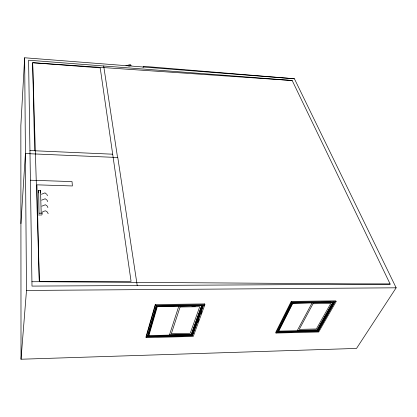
<?xml version="1.0" encoding="UTF-8"?>
<svg xmlns="http://www.w3.org/2000/svg" width="417" height="417" viewBox="0 0 417 417"><rect width="100%" height="100%" fill="white"/><g stroke="black" fill="none" stroke-linecap="round" stroke-linejoin="round"><path stroke-width="0.63" d="M294.412 78.771L24.66 57.77L20.85 125.553L21.022 359.23L356.525 348.424L396.15 287.808L294.412 78.771L143.349 66.303L143.104 67.58M20.923 223.606L25.416 153.55L117.787 157.511L137.214 285.515M21.022 359.23L26.495 290.446L24.66 57.77M38.447 192.873L38.656 190.433L40.517 190.491L41.194 213.212L40.975 215.646M31.927 281.741L131.063 281.334L100.205 67.867L32.651 62.717L34.627 150.761M40.303 192.925L40.517 190.491M39.052 215.61L38.656 190.433M155.26 304.577L146.002 336.837L146.122 337.619L193.264 336.42L204.872 304.712L204.69 303.936L155.26 304.577L155.395 305.364L146.122 337.619M156.432 306.141L203.366 305.505L192.357 335.748L147.54 336.879L156.385 305.875L147.498 336.618L192.3 335.492L203.303 305.244M148.202 336.243L156.907 306.26L202.553 305.64L191.846 335.153L148.202 336.243L148.869 335.612L157.376 306.38L202.553 305.64M178.924 305.828L169.49 334.841L191.283 334.304L201.687 305.52M191.846 335.153L191.335 334.559L201.745 305.776M192.414 334.377L193.514 331.348M194.171 329.534L198.57 317.436M199.008 316.222L201.864 308.361M198.226 321.622L198.893 319.792M201.124 313.693L201.792 311.864M204.022 305.765L204.69 303.936M291.248 301.418L275.762 332.307L275.991 333.047L318.708 331.984L336.102 301.6L335.81 300.865L291.248 301.418L291.504 302.169L275.991 333.047M277.936 330.936L280.26 326.318M280.844 325.166L284.04 318.817M284.623 317.665L291.89 303.232M298.687 302.575L292.181 302.659L277.43 332.339L318.035 331.338L334.58 302.356L333.178 302.132M278.071 331.734L292.562 303.023L333.72 302.492L317.608 330.77L278.071 331.734L278.712 331.134L292.854 303.143L333.72 302.492M312.229 302.643L297.342 330.436L317.097 329.956L332.761 302.377M278.712 331.134L317.186 330.201L332.86 302.622M318.035 331.338L334.481 302.111M41.992 212.295L43.722 211.289L45.625 210.825L47.502 212.17L48.143 213.733M41.804 206.186L45.406 204.737L47.267 206.097L47.898 207.614M41.617 200.186L45.187 198.753L47.032 200.134L47.658 201.609M41.434 194.286L44.973 192.873L46.344 193.921M128.754 66.105L131.214 65.438L130.266 64.588L125.955 65.75M277.352 332.094L317.947 331.093M148.869 335.612L191.335 334.559M320.814 302.289L330.577 302.163M292.265 302.909L334.58 302.356M155.395 305.364L204.872 304.712M176.313 305.609L185.951 305.479M192.044 306.286L195.203 306.245M291.504 302.169L336.102 301.6M26.495 290.446L396.15 287.808M390.176 284.107L31.994 286.098L28.591 60.204L292.197 80.523L390.176 284.107L39.313 281.71L32.651 62.717L292.197 80.523M39.271 213.17L41.194 213.212M30.399 180.212L72.037 181.593L72.376 185.956L36.92 184.835L39.313 281.71M29.956 150.558L112.684 154.201M156.907 306.26L157.376 306.38M292.562 303.023L292.854 303.143M317.186 330.201L317.608 330.77M46.803 194.27L47.423 195.703M147.415 336.097L147.54 336.879M103.692 65.99L117.547 157.501M42.195 212.993L42.195 214.333M180.092 306.975L171.319 333.741L190.199 333.282L199.743 306.698L180.092 306.975M313.026 303.743L299.239 329.378L316.347 328.977L330.759 303.503L313.026 303.743"/></g></svg>
